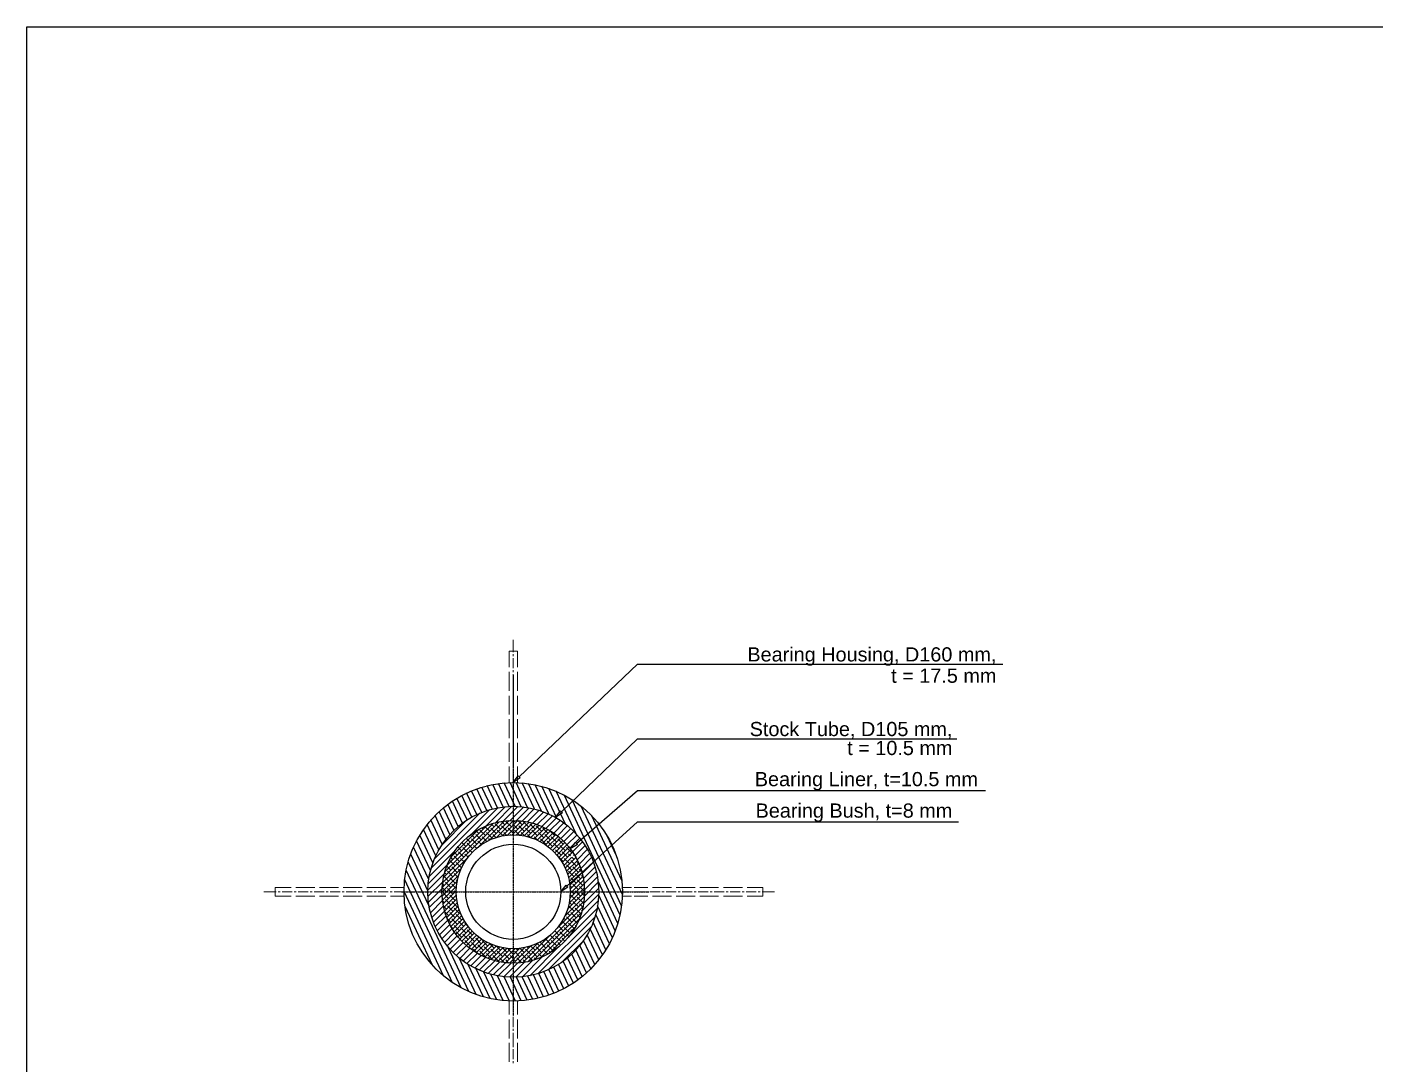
# Model space of a CAD drawing. Header units: inches. Extents: x 12838 to 25100, y 14333 to 18831.
# Drawn here: x 12838 to 13954, y 17452 to 18310 of the extents above; entities that cross this region are included whole.
import ezdxf
from ezdxf import colors
from ezdxf.entities.mleader import LeaderData, LeaderLine
from ezdxf.math import Vec2, Vec3

# ---------------------------------------------------------------- set-up
doc = ezdxf.new("R2010")
doc.units = ezdxf.units.IN
doc.header["$MEASUREMENT"] = 0
doc.linetypes.add('CENTER', pattern=[2, 1.25, -0.25, 0.25, -0.25])
for name, color, linetype in [('1', 50, 'Continuous'), ('Bearing', 255, 'Continuous'), ('PDF3_Geometry', 7, 'Continuous')]:
    doc.layers.add(name, color=color, linetype=linetype)
doc.styles.get("Standard").update_dxf_attribs({"font": 'arial.ttf'})

# ---------------------------------------------------------------- blocks, each defined once
blk = doc.blocks.new('_ClosedBlank')
at = {"color": 0, "linetype": 'ByBlock', "lineweight": -2}
for p, q in [((-1, 0.17), (0, 0)), ((-1, 0.17), (-1, -0.17)), ((0, 0), (-1, -0.17))]:
    blk.add_line(p, q, dxfattribs=at)

msp = doc.modelspace()

# ---------------------------------------------------------------- hatches: boundary and pattern name
at = {"layer": '1'}
h = msp.add_hatch(dxfattribs=at)
h.set_pattern_fill('ANSI31', color=256, scale=29.25)
h.set_pattern_definition([(45, (-15978.9598, 19316.0776), (-2.58535917, 2.58535917), [])])
h.paths.add_polyline_path([(13240.40997, 17653.33267), (13240.40997, 17665.04335, 0.4142135624), (13169.63677, 17594.27015), (13181.34745, 17594.27015, -0.4142135624)])
h.paths.add_polyline_path([(13240.40997, 17665.04335), (13240.40997, 17653.33267, -0.2586474065), (13290.50133, 17625.56292), (13298.96286, 17634.02445, 0.1039406388), (13278.00763, 17654.23065), (13272.93715, 17650.60888), (13276.27548, 17655.28253, 0.1336447943)])
h.paths.add_polyline_path([(13298.96286, 17634.02445), (13290.50133, 17625.56292, -0.0851704719), (13298.0678, 17607.07471), (13307.57439, 17616.58129, 0.0690438178)])
h.paths.add_polyline_path([(13307.57439, 17616.58129), (13298.0678, 17607.07471, -0.054687387), (13299.4725, 17594.27015), (13311.18317, 17594.27015, 0.0803518776)])
h.paths.add_polyline_path([(13311.18317, 17594.27015), (13299.4725, 17594.27015, -0.4142135624), (13240.40997, 17535.20762), (13240.40997, 17523.49695, 0.4142135624)])
h.paths.add_polyline_path([(13240.40997, 17535.20762, -0.4142135624), (13181.34745, 17594.27015), (13169.63677, 17594.27015, 0.4142135624), (13240.40997, 17523.49695)])
h = msp.add_hatch(dxfattribs=at)
h.set_pattern_fill('ANSI38', color=256, scale=20.25)
h.set_pattern_definition([(45, (-15978.9598, 19316.0776), (-1.78986404, 1.78986404), []), (135, (-15978.9598, 19316.0776), (-5.36959212, 1.78986404), [6.328125, -3.796875])])
h.paths.add_polyline_path([(13240.40997, 17641.45228), (13240.40997, 17653.33267, 0.4142135624), (13181.34745, 17594.27015), (13193.22784, 17594.27015, -0.4142135624)])
h.paths.add_polyline_path([(13240.40997, 17535.20762), (13240.40997, 17547.08802, -0.4142135624), (13193.22784, 17594.27015), (13181.34745, 17594.27015, 0.4142135624)])
h.paths.add_polyline_path([(13240.40997, 17653.33267), (13240.40997, 17641.45228, -0.3730966669), (13287.11459, 17600.96585), (13297.27132, 17610.24416, 0.0712510622), (13290.50133, 17625.56292), (13289.73006, 17624.79165), (13290.53709, 17623.98462), (13284.88792, 17619.9495), (13288.92304, 17625.59867), (13289.73006, 17624.79165), (13290.50133, 17625.56292, 0.2586474065)])
h.paths.add_polyline_path([(13240.40997, 17547.08802), (13240.40997, 17535.20762, 0.4142135624), (13299.4725, 17594.27015), (13287.5921, 17594.27015, -0.4142135624)])
h.paths.add_polyline_path([(13297.27132, 17610.24416), (13287.11459, 17600.96585, -0.0356131749), (13287.5921, 17594.27015), (13299.4725, 17594.27015, 0.0685747218)])
at = {"layer": 'Bearing'}
h = msp.add_hatch(dxfattribs=at)
h.set_pattern_fill('ANSI31', color=2, scale=36.184283, angle=250)
h.set_pattern_definition([(295, (-24055.3426, -16021.2073), (4.09926216, 1.91151734), [])])
edge = h.paths.add_edge_path()
edge.add_arc((13240.40997, 17594.27015), 90.46071, 180, 360)
edge.add_line((13330.87068, 17594.27015), (13311.18317, 17594.27015))
edge.add_arc((13240.40997, 17594.27015), 70.7732, -180, 0, ccw=False)
edge.add_arc((13240.40997, 17594.27015), 70.7732, 0, 180, ccw=False)
edge.add_line((13311.18317, 17594.27015), (13330.87068, 17594.27015))
edge.add_arc((13240.40997, 17594.27015), 90.46071, 0, 180)

# ---------------------------------------------------------------- linework, layer by layer
msp.add_line((13240.40997, 17773.58277), (13240.40997, 17696.98756))
msp.add_lwpolyline([(12837.68468, 18310.24436), (20954.97252, 18310.24436), (20954.97252, 14778.63032), (12837.68468, 14778.63032)], close=True)
at = {"layer": '1'}
for radius in [59.06253, 39.375]:
    msp.add_circle((13240.40997, 17594.27015), radius, dxfattribs=at)
at = {"layer": 'Bearing', "color": 3, "linetype": 'CENTER', "ltscale": 0.08}
for p, q in [((13240.40997, 17696.98756), (13240.40997, 17491.55273)), ((13147.30057, 17594.27015), (13352.7354, 17594.27015))]:
    msp.add_line(p, q, dxfattribs=at)
at = {"layer": 'Bearing'}
for radius in [90.46071, 70.7732, 47.18213]:
    msp.add_circle((13240.40997, 17594.27015), radius, dxfattribs=at)
at = {"layer": 'Bearing', "color": 3}
msp.add_circle((13240.40997, 17594.27015), 39.37501, dxfattribs=at)
at = {"layer": 'PDF3_Geometry', "linetype": 'ByBlock', "lineweight": 18}
for points in [[(13240.40997, 17792.6291), (13240.40997, 17802.9416)], [(13243.97247, 17780.2541), (13243.97247, 17793.3791), (13236.84747, 17793.3791), (13236.84747, 17780.2541)], [(13240.40997, 17789.2541), (13240.40997, 17790.9416)], [(13240.40997, 17779.3166), (13240.40997, 17787.7541)], [(13236.84747, 17776.3166), (13236.84747, 17760.5666)], [(13240.40997, 17776.1291), (13240.40997, 17777.8166)], [(13240.40997, 17766.1916), (13240.40997, 17774.4416)], [(13243.97247, 17776.3166), (13243.97247, 17760.5666)], [(13240.40997, 17762.8166), (13240.40997, 17764.5041)], [(13240.40997, 17752.8791), (13240.40997, 17761.1291)], [(13236.84747, 17756.6291), (13236.84747, 17741.0666)], [(13240.40997, 17749.5041), (13240.40997, 17751.1916)], [(13243.97247, 17756.6291), (13243.97247, 17741.0666)], [(13240.40997, 17739.5666), (13240.40997, 17748.0041)], [(13236.84747, 17737.1291), (13236.84747, 17721.3791)], [(13240.40997, 17736.3791), (13240.40997, 17738.0666)], [(13240.40997, 17726.4416), (13240.40997, 17734.6916)], [(13243.97247, 17737.1291), (13243.97247, 17721.3791)], [(13236.84747, 17717.6291), (13236.84747, 17701.8791)], [(13240.40997, 17723.0666), (13240.40997, 17724.7541)], [(13240.40997, 17713.1291), (13240.40997, 17721.3791)], [(13243.97247, 17717.6291), (13243.97247, 17701.8791)], [(13240.40997, 17709.7541), (13240.40997, 17711.4416)], [(13240.40997, 17699.8166), (13240.40997, 17708.2541)], [(13236.84747, 17697.9416), (13236.84747, 17684.6291)], [(13240.40997, 17696.6291), (13240.40997, 17698.1291)], [(13240.40997, 17686.6916), (13240.40997, 17694.9416)], [(13243.97247, 17697.9416), (13243.97247, 17684.6291)], [(13044.01176, 17594.27015), (13033.69926, 17594.27015)], [(13056.38676, 17597.83265), (13043.26176, 17597.83265), (13043.26176, 17590.70765), (13056.38676, 17590.70765)], [(13047.38676, 17594.27015), (13045.69926, 17594.27015)], [(13057.32426, 17594.27015), (13048.88676, 17594.27015)], [(13060.51176, 17594.27015), (13058.82426, 17594.27015)], [(13060.32426, 17597.83265), (13076.07426, 17597.83265)], [(13070.44926, 17594.27015), (13062.19926, 17594.27015)], [(13073.82426, 17594.27015), (13072.13676, 17594.27015)], [(13083.76176, 17594.27015), (13075.51176, 17594.27015)], [(13080.01176, 17597.83265), (13095.57426, 17597.83265)], [(13087.13676, 17594.27015), (13085.44926, 17594.27015)], [(13097.07426, 17594.27015), (13088.63676, 17594.27015)], [(13100.26176, 17594.27015), (13098.57426, 17594.27015)], [(13099.51176, 17597.83265), (13115.26176, 17597.83265)], [(13110.19926, 17594.27015), (13101.94926, 17594.27015)], [(13113.57426, 17594.27015), (13111.88676, 17594.27015)], [(13123.51176, 17594.27015), (13115.26176, 17594.27015)], [(13119.01176, 17597.83265), (13134.76176, 17597.83265)], [(13126.88676, 17594.27015), (13125.19926, 17594.27015)], [(13136.82426, 17594.27015), (13128.38676, 17594.27015)], [(13140.01176, 17594.27015), (13138.51176, 17594.27015)], [(13138.69926, 17597.83265), (13150.01944, 17597.83265)], [(13149.94926, 17594.27015), (13141.69926, 17594.27015)], [(13338.26632, 17597.83265), (13330.8005, 17597.83265)], [(13330.87068, 17594.27015), (13335.26632, 17594.27015)], [(13351.72869, 17597.83265), (13340.40851, 17597.83265)], [(13340.47869, 17594.27015), (13348.72869, 17594.27015)], [(13350.41619, 17594.27015), (13351.91619, 17594.27015)], [(13353.60369, 17594.27015), (13362.04119, 17594.27015)], [(13371.41619, 17597.83265), (13355.66619, 17597.83265)], [(13363.54119, 17594.27015), (13365.22869, 17594.27015)], [(13366.91619, 17594.27015), (13375.16619, 17594.27015)], [(13390.91619, 17597.83265), (13375.16619, 17597.83265)], [(13376.85369, 17594.27015), (13378.54119, 17594.27015)], [(13380.22869, 17594.27015), (13388.47869, 17594.27015)], [(13390.16619, 17594.27015), (13391.85369, 17594.27015)], [(13393.35369, 17594.27015), (13401.79119, 17594.27015)], [(13410.41619, 17597.83265), (13394.85369, 17597.83265)], [(13403.29119, 17594.27015), (13404.97869, 17594.27015)], [(13406.66619, 17594.27015), (13414.91619, 17594.27015)], [(13430.10369, 17597.83265), (13414.35369, 17597.83265)], [(13416.60369, 17594.27015), (13418.29119, 17594.27015)], [(13419.97869, 17594.27015), (13428.22869, 17594.27015)], [(13429.91619, 17594.27015), (13431.60369, 17594.27015)], [(13433.10369, 17594.27015), (13441.54119, 17594.27015)], [(13434.04119, 17590.70765), (13447.16619, 17590.70765), (13447.16619, 17597.83265), (13434.04119, 17597.83265)], [(13443.04119, 17594.27015), (13444.72869, 17594.27015)], [(13446.41619, 17594.27015), (13456.72869, 17594.27015)], [(13060.32426, 17590.70765), (13076.07426, 17590.70765)], [(13080.01176, 17590.70765), (13095.57426, 17590.70765)], [(13099.51176, 17590.70765), (13115.26176, 17590.70765)], [(13119.01176, 17590.70765), (13134.76176, 17590.70765)], [(13138.69926, 17590.70765), (13150.01944, 17590.70765)], [(13338.26632, 17590.70765), (13330.8005, 17590.70765)], [(13351.72869, 17590.70765), (13340.40851, 17590.70765)], [(13371.41619, 17590.70765), (13355.66619, 17590.70765)], [(13390.91619, 17590.70765), (13375.16619, 17590.70765)], [(13410.41619, 17590.70765), (13394.85369, 17590.70765)], [(13430.10369, 17590.70765), (13414.35369, 17590.70765)], [(13236.84747, 17492.55944), (13236.84747, 17503.87962)], [(13240.40997, 17503.80944), (13240.40997, 17495.55944)], [(13243.97247, 17492.55944), (13243.97247, 17503.87962)], [(13240.40997, 17493.87194), (13240.40997, 17492.37194)], [(13236.84747, 17472.87194), (13236.84747, 17488.62194)], [(13240.40997, 17490.68444), (13240.40997, 17482.24694)], [(13243.97247, 17472.87194), (13243.97247, 17488.62194)], [(13240.40997, 17480.74694), (13240.40997, 17479.05944)], [(13240.40997, 17477.60433), (13240.40997, 17467.29183)], [(13240.40997, 17477.37194), (13240.40997, 17469.12194)], [(13236.84747, 17453.37194), (13236.84747, 17469.12194)], [(13240.40997, 17467.43444), (13240.40997, 17465.74694)], [(13240.40997, 17464.05944), (13240.40997, 17455.80944)], [(13243.97247, 17453.37194), (13243.97247, 17469.12194)], [(13240.40997, 17454.12194), (13240.40997, 17452.43444)]]:
    msp.add_lwpolyline(points, dxfattribs=at)

# ---------------------------------------------------------------- leaders
at = {"layer": 'Bearing', "color": 141}
ml = msp.add_multileader_mtext('Standard', dxfattribs=at)
ml.set_content('Bearing Housing, D160 mm,\\P\\pxqr;t = 17.5 mm', color=141)
ml.set_leader_properties()
ml.set_arrow_properties(name='CLOSEDBLANK')
ml.build(insert=Vec2(0, 0))
ml.multileader.update_dxf_attribs({"text_left_attachment_type": 6, "dogleg_length": 0.36, "arrow_head_size": 6.84783})
ctx = ml.context
ctx.base_point, ctx.char_height, ctx.arrow_head_size, ctx.landing_gap_size, ctx.plane_origin = Vec3(13426.60146, 17782.58541), 11.753775, 6.84783, 10.27174, Vec3(13240.40997, 17679.868)
ctx.left_attachment, ctx.text_align_type = 6, 2
notes = []
notes.append((ctx, [(0, (1, 1, 0), (13343.12739, 17782.58541), (1, 0), 83.47408, [(0, [(13240.40997, 17684.73086)], 0, [])])]))
ctx.mtext.insert, ctx.mtext.alignment, ctx.mtext.line_spacing_factor, ctx.mtext.line_spacing_style, ctx.mtext.flow_direction = Vec3(13640.47168, 17796.68994), 3, 0.9, 2, 5
ml = msp.add_multileader_mtext('Standard', dxfattribs=at)
ml.set_content('Stock Tube, D105 mm,\\Pt = 10.5 mm', color=141)
ml.set_leader_properties()
ml.set_arrow_properties(name='CLOSEDBLANK')
ml.build(insert=Vec2(0, 0))
ml.multileader.update_dxf_attribs({"text_left_attachment_type": 6, "dogleg_length": 0.36, "arrow_head_size": 6.84783})
ctx = ml.context
ctx.base_point, ctx.char_height, ctx.arrow_head_size, ctx.landing_gap_size, ctx.plane_origin = Vec3(13428.05755, 17720.79911), 11.753775, 6.84783, 10.27174, Vec3(13272.93715, 17650.60888)
ctx.left_attachment, ctx.text_align_type = 6, 2
notes.append((ctx, [(0, (1, 1, 0), (13343.12739, 17720.79911), (1, 0), 84.93016, [(0, [(13275.29463, 17655.8486)], 0, [])])]))
ctx.mtext.insert, ctx.mtext.alignment, ctx.mtext.line_spacing_factor, ctx.mtext.flow_direction = Vec3(13604.04469, 17734.90364), 3, 0.8, 5
ml = msp.add_multileader_mtext('Standard', dxfattribs=at)
ml.set_content('Bearing Liner, t=10.5 mm', color=141)
ml.set_leader_properties()
ml.set_arrow_properties(name='CLOSEDBLANK')
ml.build(insert=Vec2(0, 0))
ml.multileader.update_dxf_attribs({"text_left_attachment_type": 5, "dogleg_length": 0.36, "arrow_head_size": 6.84783})
ctx = ml.context
ctx.base_point, ctx.char_height, ctx.arrow_head_size, ctx.landing_gap_size, ctx.plane_origin = Vec3(13432.34575, 17678.18897), 11.753775, 6.84783, 10.27174, Vec3(13284.88792, 17619.9495)
ctx.left_attachment, ctx.text_align_type = 5, 2
notes.append((ctx, [(0, (1, 1, 0), (13343.12739, 17678.18897), (1, 0), 89.21836, [(0, [(13287.58739, 17629.80426)], 0, [])])]))
ctx.mtext.insert, ctx.mtext.alignment, ctx.mtext.flow_direction = Vec3(13625.17783, 17693.44643), 3, 5
ml = msp.add_multileader_mtext('Standard', dxfattribs=at)
ml.set_content('Bearing Bush, t=8 mm', color=141)
ml.set_leader_properties()
ml.set_arrow_properties(name='CLOSEDBLANK')
ml.build(insert=Vec2(0, 0))
ml.multileader.update_dxf_attribs({"text_left_attachment_type": 5, "dogleg_length": 0.36, "arrow_head_size": 6.84783})
ctx = ml.context
ctx.base_point, ctx.char_height, ctx.arrow_head_size, ctx.landing_gap_size, ctx.plane_origin = Vec3(13433.00172, 17652.13429), 11.753775, 6.84783, 10.27174, Vec3(13285.26324, 17594.27015)
ctx.left_attachment, ctx.text_align_type = 5, 2
notes.append((ctx, [(0, (1, 1, 0), (13343.12739, 17652.13429), (1, 0), 89.87433, [(0, [(13279.78497, 17594.27015)], 0, [])])]))
ctx.mtext.insert, ctx.mtext.alignment, ctx.mtext.flow_direction = Vec3(13603.92175, 17667.39175), 3, 5
for ctx, leaders in notes:
    for number, flags, end, landing, length, lines in leaders:
        leader = LeaderData()
        leader.index, (leader.has_last_leader_line, leader.has_dogleg_vector, leader.attachment_direction) = number, flags
        leader.last_leader_point, leader.dogleg_vector, leader.dogleg_length = Vec3(end), Vec3(landing), length
        for number, points, colour, breaks in lines:
            line = LeaderLine()
            line.index, line.vertices, line.color, line.breaks = number, Vec3.list(points), colors.encode_raw_color(colour), breaks
            leader.lines.append(line)
        ctx.leaders.append(leader)

doc.saveas('drawing.dxf')
